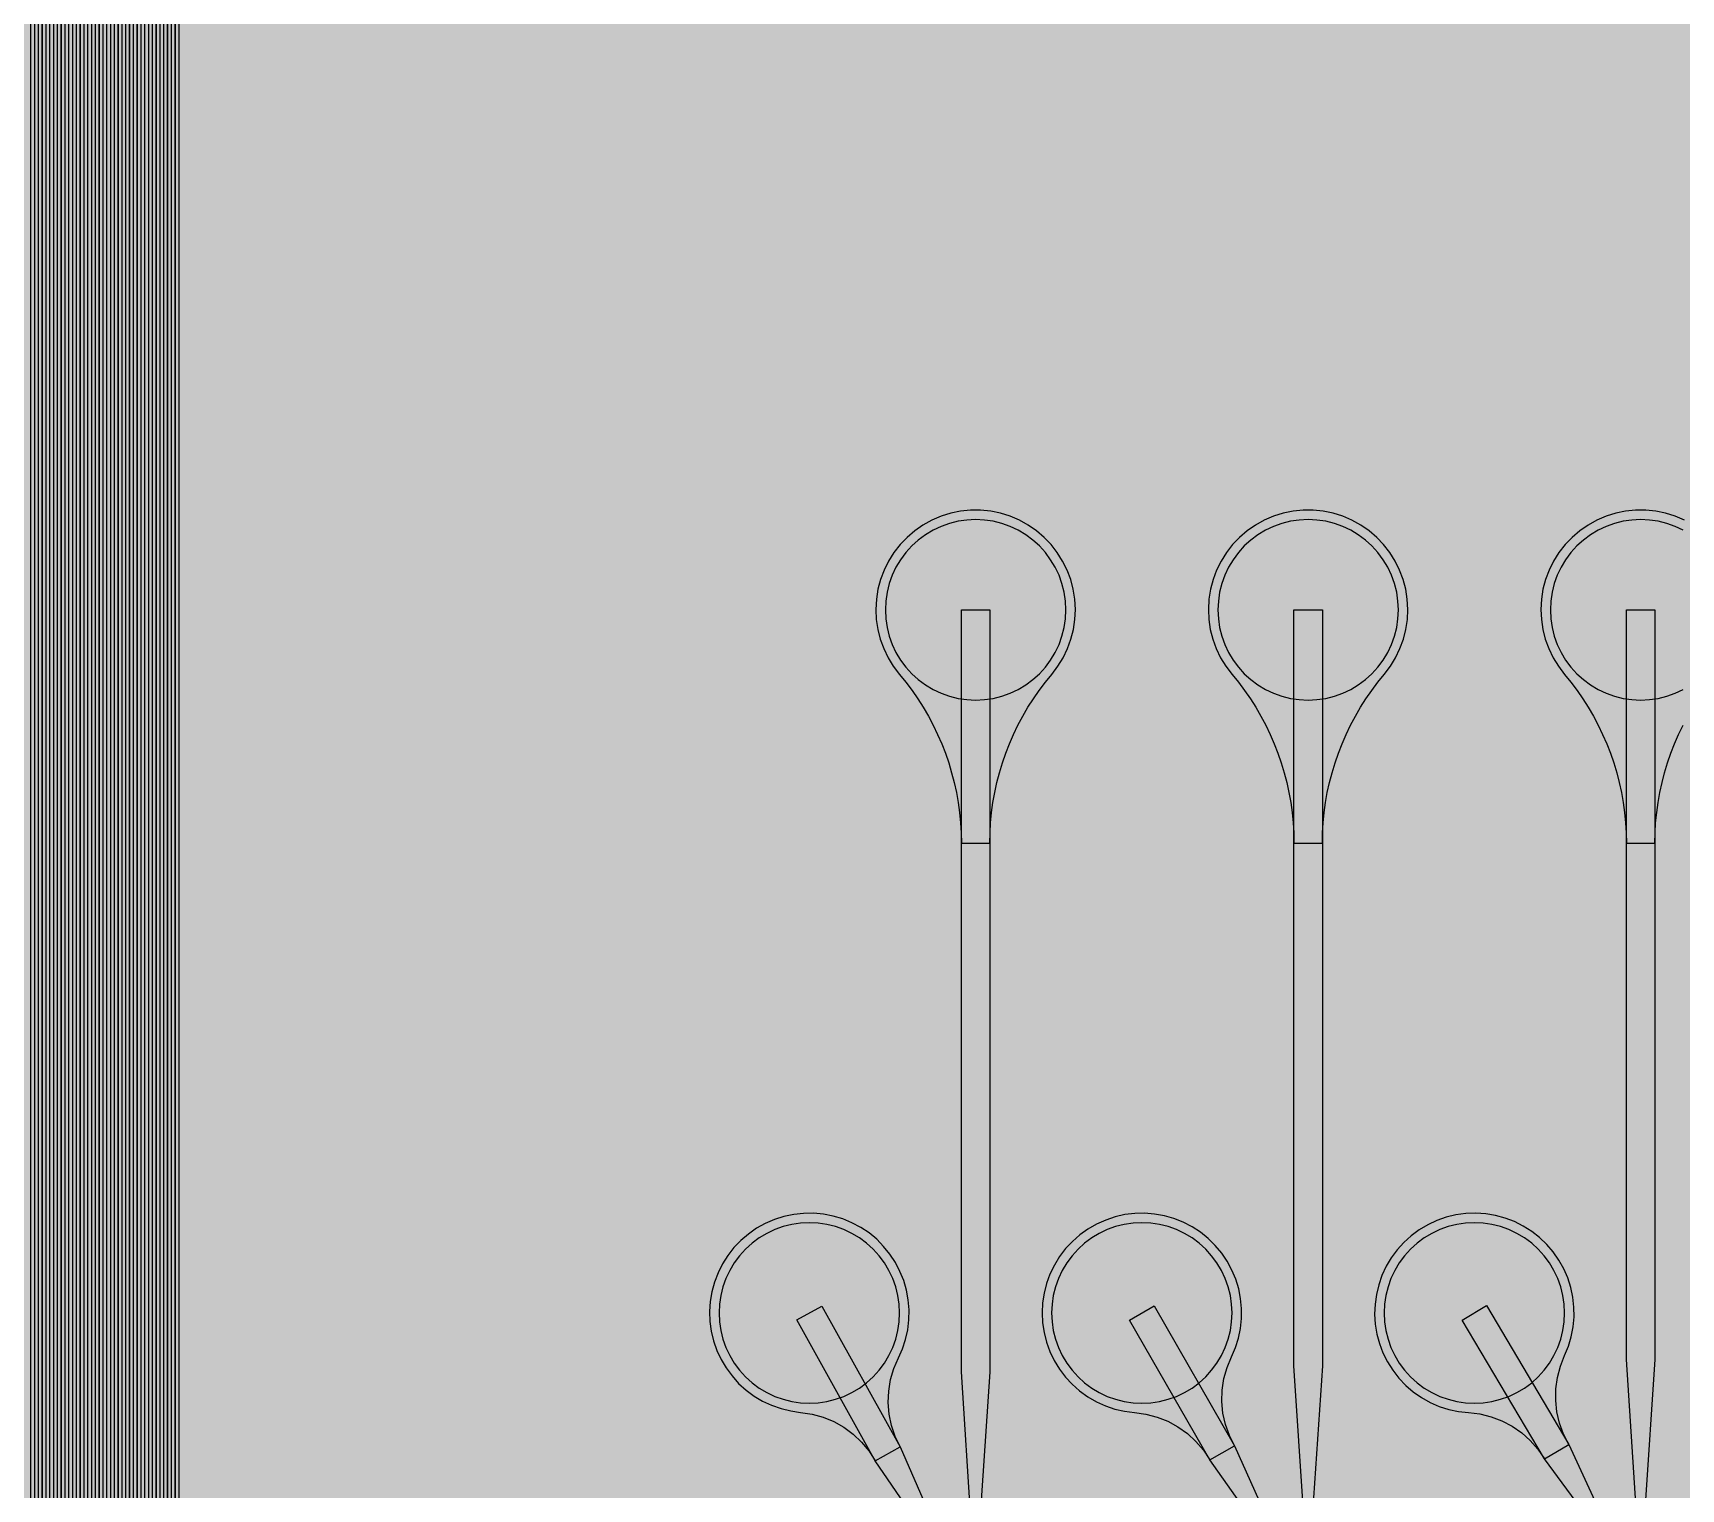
# Model space of a CAD drawing. Header units: metres. Extents: x -7231 to 10969, y -37556 to 1873.
# Drawn here: x 2739 to 4474, y -25856 to -24324 of the extents above; entities that cross this region are included whole.
import ezdxf

# ---------------------------------------------------------------- set-up
doc = ezdxf.new("R2010")
doc.units = ezdxf.units.M
for name, color, linetype in [('Metal1', 4, 'CONTINUOUS'), ('Metal2', 3, 'CONTINUOUS'), ('Polyimide', 7, 'CONTINUOUS'), ('Polyimide_Negative', 5, 'CONTINUOUS')]:
    doc.layers.add(name, color=color, linetype=linetype)

msp = doc.modelspace()

# ---------------------------------------------------------------- hatches: boundary and pattern name
at = {"layer": 'Polyimide'}
msp.add_hatch(color=7, dxfattribs=at).paths.add_polyline_path([(4065.7, -468), (4066.7, -502), (4068.5, -536), (4071.4, -570), (4075.5, -604), (4081, -638), (4088, -672), (4096.5, -706), (4106.6, -740), (4118.3, -774), (4131.6, -808), (4146.5, -842), (4162.9, -876), (4180.7, -910), (4199.8, -944), (4220.2, -978), (4241.7, -1012), (4264.2, -1046), (4287.5, -1080), (4311.5, -1114), (4336, -1148), (4360.9, -1182), (4385.9, -1216), (4410.9, -1250), (4435.7, -1284), (4460.2, -1318), (4484.2, -1352), (4507.5, -1385.9), (4530, -1419.9), (4551.5, -1453.9), (4571.9, -1487.9), (4591.1, -1521.9), (4608.9, -1555.9), (4625.3, -1589.9), (4640.1, -1623.9), (4653.4, -1657.9), (4665.1, -1691.9), (4675.2, -1725.9), (4683.7, -1759.9), (4690.7, -1793.9), (4696.2, -1827.9), (4700.3, -1861.9), (4703.2, -1895.9), (4705.1, -1929.9), (4706.1, -1963.9), (4706.4, -1997.9), (4706.5, -2031.9), (4706.5, -4793), (4710, -4838.4), (4720.2, -4882.7), (4737.1, -4925), (4760.1, -4964.2), (4788.9, -4999.5), (4822.6, -5030), (4860.5, -5055.1), (4901.8, -5074.2), (4901.8, -5074.2), (4970.7, -5105.2), (5034.7, -5145.3), (5092.8, -5193.5), (5143.8, -5249.2), (5186.9, -5311.2), (5221.2, -5378.4), (5246.2, -5449.7), (5261.4, -5523.7), (5266.5, -5599), (5261.4, -5674.3), (5246.2, -5748.3), (5221.2, -5819.6), (5186.9, -5886.8), (5143.8, -5948.8), (5092.8, -6004.5), (5034.7, -6052.7), (4970.7, -6092.8), (4901.8, -6123.8), (4860.5, -6142.9), (4822.6, -6168), (4788.9, -6198.5), (4760.1, -6233.8), (4737.1, -6273), (4720.2, -6315.3), (4710, -6359.6), (4706.5, -6405), (4706.5, -9221.5), (4710, -9266.9), (4720.2, -9311.2), (4737.1, -9353.5), (4760.1, -9392.7), (4788.9, -9428), (4822.6, -9458.5), (4860.5, -9483.6), (4901.8, -9502.7), (4970.7, -9533.7), (5034.7, -9573.8), (5092.8, -9622), (5143.8, -9677.7), (5186.9, -9739.7), (5221.2, -9806.9), (5246.2, -9878.2), (5261.4, -9952.2), (5266.5, -10027.5), (5261.4, -10102.8), (5246.2, -10176.8), (5221.2, -10248.1), (5186.9, -10315.3), (5143.8, -10377.3), (5092.8, -10433), (5034.7, -10481.2), (4970.7, -10521.3), (4901.8, -10552.3), (4860.5, -10571.4), (4822.6, -10596.5), (4788.9, -10627), (4760.1, -10662.3), (4737.1, -10701.5), (4720.2, -10743.8), (4710, -10788.1), (4706.5, -10833.5), (4706.5, -13650), (4710, -13695.4), (4720.2, -13739.7), (4737.1, -13782), (4760.1, -13821.2), (4788.9, -13856.5), (4822.6, -13887), (4860.5, -13912.1), (4901.8, -13931.2), (4970.7, -13962.2), (5034.7, -14002.2), (5092.8, -14050.5), (5143.8, -14106.2), (5186.9, -14168.2), (5221.2, -14235.4), (5246.2, -14306.7), (5261.4, -14380.7), (5266.5, -14456), (5261.4, -14531.3), (5246.2, -14605.3), (5221.2, -14676.5), (5186.9, -14743.8), (5143.8, -14805.8), (5092.8, -14861.5), (5034.7, -14909.7), (4970.7, -14949.8), (4901.8, -14980.8), (4860.5, -14999.9), (4822.6, -15025), (4788.9, -15055.5), (4760.1, -15090.8), (4737.1, -15130), (4720.2, -15172.3), (4710, -15216.6), (4706.5, -15262), (4706.5, -15456), (4720.9, -15750), (4764.1, -16041.3), (4835.7, -16326.8), (4934.9, -16604), (5060.7, -16870.2), (5212.1, -17122.7), (5387.5, -17359.2), (5585.2, -17577.3), (5803.3, -17775), (6039.8, -17950.4), (6292.3, -18101.8), (6558.4, -18227.6), (6835.6, -18326.8), (7121.2, -18398.3), (7412.4, -18441.5), (7706.5, -18456), (9969, -18456), (10047.4, -18459.8), (10125.1, -18471.4), (10201.2, -18490.4), (10275.2, -18516.9), (10346.1, -18550.5), (10413.5, -18590.8), (10476.5, -18637.6), (10534.7, -18690.3), (10587.4, -18748.5), (10634.2, -18811.5), (10674.5, -18878.9), (10708.1, -18949.8), (10734.6, -19023.8), (10753.6, -19099.9), (10765.2, -19177.6), (10769, -19256), (10769, -20895.8), (10730.2, -20951.4), (10694.6, -21009.1), (10662.2, -21068.6), (10633.2, -21129.9), (10607.6, -21192.7), (10585.5, -21256.7), (10566.9, -21322), (10552, -21388.1), (10540.8, -21455), (10533.4, -21522.3), (10529.6, -21590), (10529.6, -21657.8), (10533.4, -21725.5), (10540.8, -21792.9), (10552, -21859.7), (10566.9, -21925.9), (10585.5, -21991.1), (10607.6, -22055.2), (10633.2, -22117.9), (10662.2, -22179.2), (10694.6, -22238.7), (10730.2, -22296.4), (10769, -22352), (10769, -32454.2), (10728.7, -32510.5), (10691.7, -32568.9), (10658, -32629.3), (10627.8, -32691.6), (10601.2, -32755.4), (10578.2, -32820.7), (10558.9, -32887.1), (10543.4, -32954.5), (10531.8, -33022.7), (10524, -33091.4), (10520.1, -33160.5), (10520.1, -33229.7), (10524, -33298.8), (10531.8, -33367.5), (10543.4, -33435.7), (10558.9, -33503.1), (10578.2, -33569.5), (10601.2, -33634.8), (10627.8, -33698.6), (10658, -33760.8), (10691.7, -33821.3), (10728.7, -33879.7), (10769, -33936), (10769, -36556), (10765.2, -36634.4), (10753.6, -36712.1), (10734.6, -36788.2), (10708.1, -36862.1), (10674.5, -36933.1), (10634.2, -37000.5), (10587.4, -37063.5), (10534.7, -37121.7), (10476.5, -37174.4), (10413.5, -37221.2), (10346.1, -37261.5), (10275.2, -37295.1), (10201.2, -37321.6), (10125.1, -37340.6), (10047.4, -37352.1), (9969, -37356), (-6231, -37356), (-6309.4, -37352.1), (-6387.1, -37340.6), (-6463.2, -37321.6), (-6537.2, -37295.1), (-6608.1, -37261.5), (-6675.5, -37221.2), (-6738.5, -37174.4), (-6796.7, -37121.7), (-6849.4, -37063.5), (-6896.2, -37000.5), (-6936.5, -36933.1), (-6970.1, -36862.1), (-6996.6, -36788.2), (-7015.6, -36712.1), (-7027.2, -36634.4), (-7031, -36556), (-7031, -33936), (-6990.7, -33879.8), (-6953.7, -33821.3), (-6920, -33760.9), (-6889.8, -33698.6), (-6863.2, -33634.8), (-6840.2, -33569.5), (-6820.9, -33503.1), (-6805.4, -33435.7), (-6793.7, -33367.5), (-6785.9, -33298.8), (-6782, -33229.7), (-6782, -33160.5), (-6785.9, -33091.4), (-6793.7, -33022.7), (-6805.4, -32954.5), (-6820.9, -32887.1), (-6840.2, -32820.6), (-6863.2, -32755.4), (-6889.8, -32691.5), (-6920, -32629.3), (-6953.7, -32568.9), (-6990.7, -32510.4), (-7031, -32454.2), (-7031, -22364.8), (-6990.7, -22308.6), (-6953.7, -22250.1), (-6920, -22189.7), (-6889.8, -22127.5), (-6863.2, -22063.6), (-6840.2, -21998.4), (-6820.9, -21931.9), (-6805.4, -21864.5), (-6793.7, -21796.3), (-6785.9, -21727.6), (-6782, -21658.5), (-6782, -21589.3), (-6785.9, -21520.3), (-6793.7, -21451.5), (-6805.4, -21383.3), (-6820.9, -21315.9), (-6840.2, -21249.5), (-6863.2, -21184.2), (-6889.8, -21120.4), (-6920, -21058.1), (-6953.7, -20997.7), (-6990.7, -20939.3), (-7031, -20883), (-7031, -19256), (-7027.2, -19177.6), (-7015.6, -19099.9), (-6996.6, -19023.8), (-6970.1, -18949.8), (-6936.5, -18878.9), (-6896.2, -18811.5), (-6849.4, -18748.5), (-6796.7, -18690.3), (-6738.5, -18637.6), (-6675.5, -18590.8), (-6608.1, -18550.5), (-6537.2, -18516.9), (-6463.2, -18490.4), (-6387.1, -18471.4), (-6309.4, -18459.8), (-6231, -18456), (-3968.5, -18456), (-3674.4, -18441.5), (-3383.2, -18398.3), (-3097.6, -18326.8), (-2820.4, -18227.6), (-2554.3, -18101.8), (-2301.8, -17950.4), (-2065.3, -17775), (-1847.2, -17577.3), (-1649.5, -17359.2), (-1474.1, -17122.7), (-1322.7, -16870.2), (-1196.9, -16604), (-1097.7, -16326.8), (-1026.1, -16041.3), (-982.9, -15750), (-968.5, -15456), (-968.5, -15262), (-972, -15216.6), (-982.2, -15172.3), (-999.1, -15130), (-1022.1, -15090.8), (-1050.9, -15055.5), (-1084.6, -15025), (-1122.5, -14999.9), (-1163.8, -14980.8), (-1232.7, -14949.8), (-1296.7, -14909.7), (-1354.8, -14861.5), (-1405.8, -14805.8), (-1448.9, -14743.8), (-1483.2, -14676.5), (-1508.2, -14605.3), (-1523.4, -14531.3), (-1528.5, -14456), (-1523.4, -14380.7), (-1508.2, -14306.7), (-1483.2, -14235.4), (-1448.9, -14168.2), (-1405.8, -14106.2), (-1354.8, -14050.5), (-1296.7, -14002.2), (-1232.7, -13962.2), (-1163.8, -13931.2), (-1122.5, -13912.1), (-1084.6, -13887), (-1050.9, -13856.5), (-1022.1, -13821.2), (-999.1, -13782), (-982.2, -13739.7), (-972, -13695.4), (-968.5, -13650), (-968.5, -12309.6), (-972, -12264.3), (-982.2, -12219.9), (-999.1, -12177.7), (-1022.1, -12138.5), (-1050.9, -12103.2), (-1084.6, -12072.6), (-1122.5, -12047.5), (-1163.8, -12028.5), (-1232.7, -11997.4), (-1296.7, -11957.4), (-1354.8, -11909.1), (-1405.8, -11853.5), (-1448.9, -11791.5), (-1483.2, -11724.2), (-1508.2, -11653), (-1523.4, -11579), (-1528.5, -11503.7), (-1523.4, -11428.3), (-1508.2, -11354.4), (-1483.2, -11283.1), (-1448.9, -11215.9), (-1405.8, -11153.8), (-1354.8, -11098.2), (-1296.7, -11049.9), (-1232.7, -11009.9), (-1163.8, -10978.8), (-1122.5, -10959.8), (-1084.6, -10934.7), (-1050.9, -10904.1), (-1022.1, -10868.9), (-999.1, -10829.6), (-982.2, -10787.4), (-972, -10743), (-968.5, -10697.7), (-968.5, -9357.3), (-972, -9311.9), (-982.2, -9267.6), (-999.1, -9225.4), (-1022.1, -9186.1), (-1050.9, -9150.8), (-1084.6, -9120.3), (-1122.5, -9095.2), (-1163.8, -9076.2), (-1163.8, -9076.2), (-1232.7, -9045.1), (-1296.7, -9005.1), (-1354.8, -8956.8), (-1405.8, -8901.1), (-1448.9, -8839.1), (-1483.2, -8771.9), (-1508.2, -8700.6), (-1523.4, -8626.7), (-1528.5, -8551.3), (-1523.4, -8476), (-1508.2, -8402), (-1483.2, -8330.8), (-1448.9, -8263.5), (-1405.8, -8201.5), (-1354.8, -8145.9), (-1296.7, -8097.6), (-1232.7, -8057.6), (-1163.8, -8026.5), (-1163.8, -8026.5), (-1122.5, -8007.4), (-1084.6, -7982.4), (-1050.9, -7951.8), (-1022.1, -7916.5), (-999.1, -7877.3), (-982.2, -7835), (-972, -7790.7), (-968.5, -7745.4), (-968.5, -6405), (-972, -6359.6), (-982.2, -6315.3), (-999.1, -6273), (-1022.1, -6233.8), (-1050.9, -6198.5), (-1084.6, -6168), (-1122.5, -6142.9), (-1163.8, -6123.8), (-1163.8, -6123.8), (-1232.7, -6092.8), (-1296.7, -6052.7), (-1354.8, -6004.5), (-1405.8, -5948.8), (-1448.9, -5886.8), (-1483.2, -5819.6), (-1508.2, -5748.3), (-1523.4, -5674.3), (-1528.5, -5599), (-1523.4, -5523.7), (-1508.2, -5449.7), (-1483.2, -5378.4), (-1448.9, -5311.2), (-1405.8, -5249.2), (-1354.8, -5193.5), (-1296.7, -5145.3), (-1232.7, -5105.2), (-1163.8, -5074.2), (-1163.8, -5074.2), (-1122.5, -5055.1), (-1084.6, -5030), (-1050.9, -4999.5), (-1022.1, -4964.2), (-999.1, -4925), (-982.2, -4882.7), (-972, -4838.4), (-968.5, -4793), (-968.5, -2031.9), (-968.4, -1997.9), (-968.1, -1963.9), (-967.1, -1929.9), (-965.2, -1895.9), (-962.2, -1861.9), (-958, -1827.9), (-952.4, -1793.9), (-945.3, -1759.9), (-936.6, -1725.9), (-926.4, -1691.9), (-914.4, -1657.9), (-900.9, -1623.9), (-885.7, -1589.9), (-869.1, -1555.9), (-850.9, -1521.9), (-831.4, -1487.9), (-810.6, -1453.9), (-788.7, -1419.9), (-765.8, -1385.9), (-742.1, -1352), (-717.6, -1318), (-692.7, -1284), (-667.4, -1250), (-641.9, -1216), (-616.4, -1182), (-591.1, -1148), (-566.1, -1114), (-541.7, -1080), (-517.9, -1046), (-495, -1012), (-473.1, -978), (-452.4, -944), (-432.8, -910), (-414.7, -876), (-398, -842), (-382.9, -808), (-369.3, -774), (-357.4, -740), (-347.1, -706), (-338.4, -672), (-331.3, -638), (-325.7, -604), (-321.5, -570), (-318.6, -536), (-316.7, -502), (-315.7, -468), (-315.3, -434), (-315.2, -400), (-315.2, 401), (-315.2, 451), (-315.2, 1644), (-270.2, 1644), (-270, 1637.1), (-269.4, 1630.3), (-268.2, 1623.5), (-266.7, 1616.8), (-264.7, 1610.2), (-262.3, 1603.8), (-259.4, 1597.6), (-256.2, 1591.5), (-252.6, 1585.7), (-248.6, 1580.1), (-244.2, 1574.8), (-239.5, 1569.8), (-234.5, 1565.1), (-229.2, 1560.7), (-223.6, 1556.7), (-217.8, 1553.1), (-211.7, 1549.8), (-205.4, 1547), (-199, 1544.6), (-192.4, 1542.6), (-185.7, 1541), (-179, 1539.9), (-172.1, 1539.2), (-165.2, 1539), (-158.4, 1539.2), (-151.5, 1539.9), (-144.8, 1541), (-138.1, 1542.6), (-131.5, 1544.6), (-125.1, 1547), (-118.8, 1549.8), (-112.8, 1553.1), (-106.9, 1556.7), (-101.3, 1560.7), (-96, 1565.1), (-91, 1569.8), (-86.3, 1574.8), (-81.9, 1580.1), (-77.9, 1585.7), (-74.3, 1591.5), (-71.1, 1597.6), (-68.2, 1603.8), (-65.8, 1610.2), (-63.8, 1616.8), (-62.3, 1623.5), (-61.1, 1630.3), (-60.5, 1637.1), (-60.2, 1644), (1853, 1644), (1853, 1573), (3815.2, 1573), (3815.5, 1579.5), (3816.1, 1586.1), (3817.2, 1592.5), (3818.7, 1598.9), (3820.6, 1605.1), (3822.9, 1611.3), (3825.6, 1617.2), (3828.6, 1623), (3832.1, 1628.6), (3835.9, 1633.9), (3840.1, 1638.9), (3844.5, 1643.7), (3849.3, 1648.2), (3854.4, 1652.3), (3859.7, 1656.1), (3865.2, 1659.6), (3871, 1662.7), (3877, 1665.4), (3883.1, 1667.7), (3889.4, 1669.6), (3895.7, 1671.1), (3902.2, 1672.1), (3908.7, 1672.8), (3915.2, 1673), (3921.8, 1672.8), (3928.3, 1672.1), (3934.8, 1671.1), (3941.1, 1669.6), (3947.4, 1667.7), (3953.5, 1665.4), (3959.5, 1662.7), (3965.2, 1659.6), (3970.8, 1656.1), (3976.1, 1652.3), (3981.2, 1648.2), (3986, 1643.7), (3990.4, 1638.9), (3994.6, 1633.9), (3998.4, 1628.6), (4001.9, 1623), (4004.9, 1617.2), (4007.6, 1611.3), (4009.9, 1605.1), (4011.8, 1598.9), (4013.3, 1592.5), (4014.4, 1586.1), (4015, 1579.5), (4015.2, 1573), (4065.2, 1573), (4065.2, 451), (4065.2, 401), (4065.2, -400), (4065.3, -434), (4065.7, -468)])

# ---------------------------------------------------------------- linework, layer by layer
at = {"layer": 'Metal1'}
for points in [[(2744.8, -19211.9), (2744.8, -27098.3), (2773.7, -27127.2), (9346.8, -27127.2), (9375.8, -27098.3), (9375.8, -25935.7), (9346.8, -25906.7), (4460.8, -25906.7), (4426.9, -25876.9), (4416.5, -25720.1), (4416.5, -24931), (4446.5, -24931), (4446.5, -25720.1), (4436.1, -25873.1), (4462.2, -25903.2), (9348.2, -25903.2), (9379.3, -25934.3), (9379.3, -27099.7), (9348.2, -27130.7), (2772.3, -27130.7), (2741.2, -27099.7), (2741.2, -19211.9)], [(2752.8, -19211.9), (2752.8, -27090.3), (2781.7, -27119.2), (9338.8, -27119.2), (9367.8, -27090.3), (9367.8, -25943.7), (9338.8, -25914.7), (4110.8, -25914.7), (4076.9, -25884.9), (4066.5, -25726.5), (4066.5, -24931), (4096.5, -24931), (4096.5, -25726.5), (4086.1, -25881.1), (4112.2, -25911.2), (9340.2, -25911.2), (9371.2, -25942.3), (9371.2, -27091.7), (9340.2, -27122.8), (2780.3, -27122.8), (2749.2, -27091.7), (2749.2, -19211.9)], [(2760.8, -19211.9), (2760.8, -27082.3), (2789.7, -27111.2), (9330.8, -27111.2), (9359.8, -27082.3), (9359.8, -25951.7), (9330.8, -25922.8), (3760.8, -25922.8), (3726.9, -25892.9), (3716.5, -25732.9), (3716.5, -24931), (3746.5, -24931), (3746.5, -25732.9), (3736.1, -25889.1), (3762.2, -25919.2), (9332.2, -25919.2), (9363.3, -25950.3), (9363.3, -27083.7), (9332.2, -27114.7), (2788.3, -27114.7), (2757.2, -27083.7), (2757.2, -19211.9)], [(2768.8, -19211.9), (2768.8, -27074.3), (2797.7, -27103.2), (8950.8, -27103.2), (8977.1, -27073.2), (8966.5, -26902.1), (8966.5, -26041), (8996.5, -26041), (8996.5, -26902.1), (8985.9, -27076.8), (8952.2, -27106.7), (2796.3, -27106.7), (2765.2, -27075.7), (2765.2, -19211.9)], [(2776.8, -19211.9), (2776.8, -27066.3), (2805.7, -27095.2), (8600.8, -27095.2), (8627.1, -27065.2), (8616.5, -26895.7), (8616.5, -26041), (8646.5, -26041), (8646.5, -26895.7), (8635.9, -27068.8), (8602.2, -27098.7), (2804.3, -27098.7), (2773.2, -27067.7), (2773.2, -19211.9)], [(2784.8, -19211.9), (2784.8, -27058.3), (2813.7, -27087.2), (8250.8, -27087.2), (8277.1, -27057.2), (8266.5, -26889.3), (8266.5, -26041), (8296.5, -26041), (8296.5, -26889.3), (8285.9, -27060.8), (8252.2, -27090.8), (2812.3, -27090.8), (2781.2, -27059.7), (2781.2, -19211.9)], [(2792.8, -19211.9), (2792.8, -27050.3), (2821.7, -27079.2), (7900.8, -27079.2), (7927.1, -27049.2), (7916.5, -26882.9), (7916.5, -26041), (7946.5, -26041), (7946.5, -26882.9), (7935.9, -27052.8), (7902.2, -27082.8), (2820.3, -27082.8), (2789.2, -27051.7), (2789.2, -19211.9)], [(2800.8, -19211.9), (2800.8, -27042.3), (2829.7, -27071.2), (7550.8, -27071.2), (7577.1, -27041.2), (7566.5, -26876.5), (7566.5, -26041), (7596.5, -26041), (7596.5, -26876.5), (7585.9, -27044.8), (7552.2, -27074.7), (2828.3, -27074.7), (2797.2, -27043.7), (2797.2, -19211.9)], [(2808.8, -19211.9), (2808.8, -27034.3), (2837.7, -27063.2), (7200.8, -27063.2), (7227, -27033.2), (7216.5, -26870.1), (7216.5, -26041), (7246.5, -26041), (7246.5, -26870.1), (7236, -27036.8), (7202.2, -27066.7), (2836.3, -27066.7), (2805.2, -27035.7), (2805.2, -19211.9)], [(2816.8, -19211.9), (2816.8, -27026.3), (2845.7, -27055.2), (6850.8, -27055.2), (6877, -27025.1), (6866.5, -26863.7), (6866.5, -26041), (6896.5, -26041), (6896.5, -26863.7), (6886, -27028.9), (6852.2, -27058.8), (2844.3, -27058.8), (2813.2, -27027.7), (2813.2, -19211.9)], [(2824.8, -19211.9), (2824.8, -27018.3), (2853.7, -27047.2), (6500.8, -27047.2), (6527, -27017.1), (6516.5, -26857.3), (6516.5, -26041), (6546.5, -26041), (6546.5, -26857.3), (6536, -27020.9), (6502.2, -27050.8), (2852.3, -27050.8), (2821.2, -27019.7), (2821.2, -19211.9)], [(2832.7, -19211.9), (2832.7, -27010.3), (2861.7, -27039.2), (6150.8, -27039.2), (6177, -27009.1), (6166.5, -26850.9), (6166.5, -26041), (6196.5, -26041), (6196.5, -26850.9), (6186, -27012.9), (6152.2, -27042.7), (2860.3, -27042.7), (2829.2, -27011.7), (2829.2, -19211.9)], [(2840.7, -19211.9), (2840.7, -27002.3), (2869.7, -27031.2), (5800.8, -27031.2), (5827, -27001.1), (5816.5, -26844.5), (5816.5, -26041), (5846.5, -26041), (5846.5, -26844.5), (5836, -27004.9), (5802.2, -27034.7), (2868.3, -27034.7), (2837.2, -27003.7), (2837.2, -19211.9)], [(2848.7, -19211.9), (2848.7, -26994.3), (2877.7, -27023.2), (5450.8, -27023.2), (5476.9, -26993.1), (5466.5, -26838.1), (5466.5, -26041), (5496.5, -26041), (5496.5, -26838.1), (5486.1, -26996.9), (5452.2, -27026.8), (2876.3, -27026.8), (2845.2, -26995.7), (2845.2, -19211.9)], [(2856.7, -19211.9), (2856.7, -26986.3), (2885.7, -27015.2), (5100.8, -27015.2), (5126.9, -26985.1), (5116.5, -26831.7), (5116.5, -26041), (5146.5, -26041), (5146.5, -26831.7), (5136.1, -26988.9), (5102.2, -27018.8), (2884.3, -27018.8), (2853.2, -26987.7), (2853.2, -19211.9)], [(2864.7, -19211.9), (2864.7, -26978.3), (2893.7, -27007.2), (4750.8, -27007.2), (4776.9, -26977.1), (4766.5, -26825.3), (4766.5, -26041), (4796.5, -26041), (4796.5, -26825.3), (4786.1, -26980.9), (4752.2, -27010.7), (2892.3, -27010.7), (2861.2, -26979.7), (2861.2, -19211.9)], [(2872.7, -19211.9), (2872.7, -26970.3), (2901.7, -26999.2), (4400.8, -26999.2), (4426.9, -26969.1), (4416.5, -26818.9), (4416.5, -26041), (4446.5, -26041), (4446.5, -26818.9), (4436.1, -26972.9), (4402.2, -27002.7), (2900.3, -27002.7), (2869.2, -26971.7), (2869.2, -19211.9)], [(2880.7, -19211.9), (2880.7, -26962.3), (2909.7, -26991.2), (4050.8, -26991.2), (4076.8, -26961.1), (4066.5, -26812.5), (4066.5, -26041), (4096.5, -26041), (4096.5, -26812.5), (4086.2, -26964.9), (4052.2, -26994.8), (2908.3, -26994.8), (2877.2, -26963.7), (2877.2, -19211.9)], [(2888.7, -19211.9), (2888.7, -26954.3), (2917.7, -26983.2), (3700.8, -26983.2), (3726.8, -26953.1), (3716.5, -26806.1), (3716.5, -26041), (3746.5, -26041), (3746.5, -26806.1), (3736.2, -26956.9), (3702.2, -26986.8), (2916.3, -26986.8), (2885.2, -26955.7), (2885.2, -19211.9)], [(4477.6, -24836.7), (4467.9, -24832.5), (4457.7, -24829.3), (4447.4, -24827.2), (4436.8, -24826.1), (4426.2, -24826.1), (4415.6, -24827.2), (4405.3, -24829.3), (4395.1, -24832.5), (4385.4, -24836.7), (4376.1, -24841.8), (4367.4, -24847.8), (4359.3, -24854.7), (4352, -24862.4), (4345.5, -24870.8), (4339.9, -24879.8), (4335.2, -24889.3), (4331.4, -24899.2), (4328.7, -24909.4), (4327.1, -24919.9), (4326.5, -24930.5), (4327, -24941.1), (4328.5, -24951.6), (4331.1, -24961.9), (4334.8, -24971.8), (4339.4, -24981.4), (4344.9, -24990.4), (4351.4, -24998.9), (4358.1, -25007.2), (4364.6, -25015.8), (4370.7, -25024.6), (4376.4, -25033.6), (4381.8, -25042.9), (4386.9, -25052.4), (4391.5, -25062.1), (4395.8, -25071.9), (4399.7, -25081.9), (4403.2, -25092.1), (4406.3, -25102.4), (4409, -25112.7), (4411.3, -25123.2), (4413.2, -25133.8), (4414.6, -25144.4), (4415.7, -25155.1), (4416.3, -25165.8), (4416.5, -25176.6), (4446.5, -25176.6), (4446.5, -25176.6), (4446.7, -25165.8), (4447.3, -25155.1), (4448.4, -25144.4), (4449.8, -25133.8), (4451.7, -25123.2), (4454, -25112.7), (4456.7, -25102.4), (4459.8, -25092.1), (4463.3, -25081.9), (4467.2, -25071.9), (4471.5, -25062.1), (4476.1, -25052.4)]]:
    msp.add_lwpolyline(points, dxfattribs=at)
for points in [[(3746.5, -25176.6), (3746.7, -25165.8), (3747.3, -25155.1), (3748.4, -25144.4), (3749.8, -25133.8), (3751.7, -25123.2), (3754, -25112.7), (3756.7, -25102.4), (3759.8, -25092.1), (3763.3, -25081.9), (3767.2, -25071.9), (3771.5, -25062.1), (3776.1, -25052.4), (3781.2, -25042.9), (3786.6, -25033.6), (3792.3, -25024.6), (3798.4, -25015.8), (3804.9, -25007.2), (3811.6, -24998.9), (3818.1, -24990.4), (3823.6, -24981.4), (3828.2, -24971.8), (3831.9, -24961.9), (3834.5, -24951.6), (3836, -24941.1), (3836.5, -24930.5), (3835.9, -24919.9), (3834.3, -24909.4), (3831.6, -24899.2), (3827.8, -24889.3), (3823.1, -24879.8), (3817.5, -24870.8), (3811, -24862.4), (3803.7, -24854.7), (3795.6, -24847.8), (3786.9, -24841.8), (3777.6, -24836.7), (3767.9, -24832.5), (3757.7, -24829.3), (3747.4, -24827.2), (3736.8, -24826.1), (3726.2, -24826.1), (3715.6, -24827.2), (3705.3, -24829.3), (3695.1, -24832.5), (3685.4, -24836.7), (3676.1, -24841.8), (3667.4, -24847.8), (3659.3, -24854.7), (3652, -24862.4), (3645.5, -24870.8), (3639.9, -24879.8), (3635.2, -24889.3), (3631.4, -24899.2), (3628.7, -24909.4), (3627.1, -24919.9), (3626.5, -24930.5), (3627, -24941.1), (3628.5, -24951.6), (3631.1, -24961.9), (3634.8, -24971.8), (3639.4, -24981.4), (3644.9, -24990.4), (3651.4, -24998.9), (3658.1, -25007.2), (3664.6, -25015.8), (3670.7, -25024.6), (3676.4, -25033.6), (3681.8, -25042.9), (3686.9, -25052.4), (3691.5, -25062.1), (3695.8, -25071.9), (3699.7, -25081.9), (3703.2, -25092.1), (3706.3, -25102.4), (3709, -25112.7), (3711.3, -25123.2), (3713.2, -25133.8), (3714.6, -25144.4), (3715.7, -25155.1), (3716.3, -25165.8), (3716.5, -25176.6), (3746.5, -25176.6)], [(4096.5, -25176.6), (4096.7, -25165.8), (4097.3, -25155.1), (4098.4, -25144.4), (4099.8, -25133.8), (4101.7, -25123.2), (4104, -25112.7), (4106.7, -25102.4), (4109.8, -25092.1), (4113.3, -25081.9), (4117.2, -25071.9), (4121.5, -25062.1), (4126.1, -25052.4), (4131.2, -25042.9), (4136.6, -25033.6), (4142.3, -25024.6), (4148.4, -25015.8), (4154.9, -25007.2), (4161.6, -24998.9), (4168.1, -24990.4), (4173.6, -24981.4), (4178.2, -24971.8), (4181.9, -24961.9), (4184.5, -24951.6), (4186, -24941.1), (4186.5, -24930.5), (4185.9, -24919.9), (4184.3, -24909.4), (4181.6, -24899.2), (4177.8, -24889.3), (4173.1, -24879.8), (4167.5, -24870.8), (4161, -24862.4), (4153.7, -24854.7), (4145.6, -24847.8), (4136.9, -24841.8), (4127.6, -24836.7), (4117.9, -24832.5), (4107.7, -24829.3), (4097.4, -24827.2), (4086.8, -24826.1), (4076.2, -24826.1), (4065.6, -24827.2), (4055.3, -24829.3), (4045.1, -24832.5), (4035.4, -24836.7), (4026.1, -24841.8), (4017.4, -24847.8), (4009.3, -24854.7), (4002, -24862.4), (3995.5, -24870.8), (3989.9, -24879.8), (3985.2, -24889.3), (3981.4, -24899.2), (3978.7, -24909.4), (3977.1, -24919.9), (3976.5, -24930.5), (3977, -24941.1), (3978.5, -24951.6), (3981.1, -24961.9), (3984.8, -24971.8), (3989.4, -24981.4), (3994.9, -24990.4), (4001.4, -24998.9), (4008.1, -25007.2), (4014.6, -25015.8), (4020.7, -25024.6), (4026.4, -25033.6), (4031.8, -25042.9), (4036.9, -25052.4), (4041.5, -25062.1), (4045.8, -25071.9), (4049.7, -25081.9), (4053.2, -25092.1), (4056.3, -25102.4), (4059, -25112.7), (4061.3, -25123.2), (4063.2, -25133.8), (4064.6, -25144.4), (4065.7, -25155.1), (4066.3, -25165.8), (4066.5, -25176.6), (4096.5, -25176.6)]]:
    msp.add_lwpolyline(points, close=True, dxfattribs=at)
at = {"layer": 'Metal2'}
for points in [[(2740.8, -19211.9), (2740.8, -27102.3), (2769.7, -27131.2), (9350.8, -27131.2), (9379.8, -27102.3), (9379.8, -25931.7), (9350.8, -25902.8), (4777.3, -25902.8), (4726.7, -25881), (4682.5, -25823.5), (4593.7, -25678.8), (4619.3, -25663.2), (4708.1, -25807.8), (4737.3, -25869.9), (4778.2, -25899.2), (9352.2, -25899.2), (9383.2, -25930.3), (9383.2, -27103.7), (9352.2, -27134.7), (2768.3, -27134.7), (2737.2, -27103.7), (2737.2, -19211.9)], [(2748.8, -19211.9), (2748.8, -27094.3), (2777.7, -27123.2), (9342.8, -27123.2), (9371.8, -27094.3), (9371.8, -25939.7), (9342.8, -25910.8), (4427.2, -25910.8), (4377.3, -25888.4), (4330.2, -25824.6), (4243.6, -25678.7), (4269.4, -25663.3), (4356, -25809.3), (4387.6, -25878), (4428.2, -25907.2), (9344.2, -25907.2), (9375.2, -25938.3), (9375.2, -27095.7), (9344.2, -27126.7), (2776.3, -27126.7), (2745.2, -27095.7), (2745.2, -19211.9)], [(2756.8, -19211.9), (2756.8, -27086.3), (2785.7, -27115.2), (9334.8, -27115.2), (9363.8, -27086.3), (9363.8, -25947.7), (9334.8, -25918.7), (4077.2, -25918.7), (4027.8, -25896), (3978, -25825.6), (3893.5, -25678.5), (3919.5, -25663.5), (4004, -25810.7), (4037.8, -25886), (4078.2, -25915.2), (9336.2, -25915.2), (9367.2, -25946.3), (9367.2, -27087.7), (9336.2, -27118.7), (2784.3, -27118.7), (2753.2, -27087.7), (2753.2, -19211.9)], [(2764.8, -19211.9), (2764.8, -27078.3), (2793.7, -27107.2), (9326.8, -27107.2), (9355.8, -27078.3), (9355.8, -25955.7), (9326.8, -25926.7), (3727.2, -25926.7), (3678.3, -25903.5), (3625.9, -25826.6), (3543.4, -25678.3), (3569.6, -25663.7), (3652.1, -25812), (3688, -25894), (3728.2, -25923.2), (9328.2, -25923.2), (9359.2, -25954.3), (9359.2, -27079.7), (9328.2, -27110.8), (2792.3, -27110.8), (2761.2, -27079.7), (2761.2, -19211.9)], [(2772.8, -19211.9), (2772.8, -27070.3), (2801.7, -27099.2), (8916.8, -27099.2), (8930.8, -27073.2), (8863.9, -26948.3), (8792.8, -26787.1), (8820.2, -26774.9), (8891.4, -26936.2), (8940.4, -27073.9), (8918.7, -27102.8), (2800.3, -27102.8), (2769.2, -27071.7), (2769.2, -19211.9)], [(2780.8, -19211.9), (2780.8, -27062.3), (2809.7, -27091.2), (8566.8, -27091.2), (8580.5, -27065.3), (8514, -26944.3), (8442.8, -26787.2), (8470.2, -26774.8), (8541.3, -26932), (8590.2, -27066), (8568.7, -27094.7), (2808.3, -27094.7), (2777.2, -27063.7), (2777.2, -19211.9)], [(2788.8, -19211.9), (2788.8, -27054.3), (2817.7, -27083.2), (8216.8, -27083.2), (8230.2, -27057.5), (8164.4, -26941.2), (8092.9, -26787.3), (8120.1, -26774.7), (8191.6, -26928.6), (8240, -27058.1), (8218.7, -27086.7), (2816.3, -27086.7), (2785.2, -27055.7), (2785.2, -19211.9)], [(2796.8, -19211.9), (2796.8, -27046.3), (2825.7, -27075.2), (7866.7, -27075.2), (7879.8, -27049.6), (7816, -26940.6), (7743, -26787.5), (7770, -26774.5), (7843.1, -26927.7), (7889.8, -27050.2), (7868.7, -27078.8), (2824.3, -27078.8), (2793.2, -27047.7), (2793.2, -19211.9)], [(2804.8, -19211.9), (2804.8, -27038.3), (2833.7, -27067.2), (7516.7, -27067.2), (7529.4, -27041.8), (7467.7, -26940), (7393, -26787.6), (7420, -26774.4), (7494.7, -26926.8), (7539.6, -27042.3), (7518.7, -27070.8), (2832.3, -27070.8), (2801.2, -27039.7), (2801.2, -19211.9)], [(2812.8, -19211.9), (2812.8, -27030.3), (2841.7, -27059.2), (7166.7, -27059.2), (7178.9, -27034), (7119.5, -26939.3), (7043.1, -26787.8), (7069.9, -26774.2), (7146.3, -26925.8), (7189.5, -27034.4), (7168.7, -27062.7), (2840.3, -27062.7), (2809.2, -27031.7), (2809.2, -19211.9)], [(2820.8, -19211.9), (2820.8, -27022.3), (2849.7, -27051.2), (6816.7, -27051.2), (6828.5, -27026.2), (6771.4, -26938.5), (6693.2, -26787.9), (6719.8, -26774.1), (6798, -26924.7), (6839.3, -27026.6), (6818.7, -27054.7), (2848.3, -27054.7), (2817.2, -27023.7), (2817.2, -19211.9)], [(2828.8, -19211.9), (2828.8, -27014.3), (2857.7, -27043.2), (6466.7, -27043.2), (6478, -27018.4), (6423.3, -26937.7), (6343.3, -26788.1), (6369.7, -26773.9), (6449.8, -26923.6), (6489.2, -27018.7), (6468.7, -27046.7), (2856.3, -27046.7), (2825.2, -27015.7), (2825.2, -19211.9)], [(2836.8, -19211.9), (2836.8, -27006.3), (2865.7, -27035.2), (6116.7, -27035.2), (6127.4, -27010.6), (6075.3, -26936.8), (5993.4, -26788.2), (6019.6, -26773.8), (6101.6, -26922.4), (6139, -27010.8), (6118.7, -27038.8), (2864.3, -27038.8), (2833.2, -27007.7), (2833.2, -19211.9)], [(2844.8, -19211.9), (2844.8, -26998.3), (2873.7, -27027.2), (5766.7, -27027.2), (5776.9, -27002.9), (5727.4, -26935.9), (5643.5, -26788.4), (5669.5, -26773.6), (5753.5, -26921.1), (5788.9, -27003), (5768.7, -27030.7), (2872.3, -27030.7), (2841.2, -26999.7), (2841.2, -19211.9)], [(2852.8, -19211.9), (2852.8, -26990.3), (2881.7, -27019.2), (5416.7, -27019.2), (5426.3, -26995.2), (5379.6, -26934.9), (5293.6, -26788.6), (5319.4, -26773.4), (5405.5, -26919.7), (5438.7, -26995.1), (5418.7, -27022.7), (2880.3, -27022.7), (2849.2, -26991.7), (2849.2, -19211.9)], [(2860.8, -19211.9), (2860.8, -26982.3), (2889.7, -27011.2), (5066.7, -27011.2), (5075.6, -26987.5), (5031.9, -26933.8), (4943.7, -26788.8), (4969.3, -26773.2), (5057.5, -26918.2), (5088.6, -26987.3), (5068.7, -27014.7), (2888.3, -27014.7), (2857.2, -26983.7), (2857.2, -19211.9)], [(2868.8, -19211.9), (2868.8, -26974.3), (2897.7, -27003.2), (4716.7, -27003.2), (4724.9, -26979.8), (4684.3, -26932.6), (4593.8, -26789), (4619.2, -26773), (4709.7, -26916.6), (4738.5, -26979.4), (4718.7, -27006.8), (2896.3, -27006.8), (2865.2, -26975.7), (2865.2, -19211.9)], [(2876.8, -19211.9), (2876.8, -26966.3), (2905.7, -26995.2), (4366.7, -26995.2), (4374.2, -26972.2), (4336.8, -26931.3), (4243.9, -26789.2), (4269.1, -26772.8), (4361.9, -26914.8), (4388.4, -26971.6), (4368.8, -26998.7), (2904.3, -26998.7), (2873.2, -26967.7), (2873.2, -19211.9)], [(2884.8, -19211.9), (2884.8, -26958.3), (2913.7, -26987.2), (4016.7, -26987.2), (4023.4, -26964.6), (3989.4, -26929.8), (3894.1, -26789.4), (3918.9, -26772.6), (4014.2, -26913), (4038.3, -26963.8), (4018.8, -26990.7), (2912.3, -26990.7), (2881.2, -26959.7), (2881.2, -19211.9)], [(2892.8, -19211.9), (2892.8, -26950.3), (2921.7, -26979.2), (3666.6, -26979.2), (3672.5, -26957), (3642.1, -26928.3), (3544.2, -26789.7), (3568.8, -26772.3), (3666.6, -26911), (3688.3, -26956), (3668.8, -26982.7), (2920.3, -26982.7), (2889.2, -26951.7), (2889.2, -19211.9)]]:
    msp.add_lwpolyline(points, dxfattribs=at)
for points in [[(3652.1, -25812), (3646.8, -25801), (3642.9, -25789.5), (3640.5, -25777.6), (3639.5, -25765.4), (3640, -25753.3), (3642, -25741.2), (3645.4, -25729.5), (3650.2, -25718.3), (3654.5, -25708.8), (3657.7, -25698.8), (3660, -25688.6), (3661.3, -25678.2), (3661.4, -25667.7), (3660.6, -25657.3), (3658.7, -25647), (3655.8, -25636.9), (3651.9, -25627.2), (3647.1, -25617.9), (3641.3, -25609.1), (3634.7, -25601), (3627.4, -25593.5), (3619.3, -25586.8), (3610.6, -25581), (3601.3, -25576.1), (3591.6, -25572.1), (3581.6, -25569), (3571.3, -25567.1), (3560.9, -25566.1), (3550.4, -25566.2), (3540, -25567.3), (3529.7, -25569.5), (3519.7, -25572.6), (3510.1, -25576.8), (3501, -25581.9), (3492.4, -25587.9), (3484.4, -25594.7), (3477.1, -25602.2), (3470.7, -25610.5), (3465.1, -25619.4), (3460.4, -25628.7), (3456.7, -25638.5), (3453.9, -25648.6), (3452.2, -25659), (3451.5, -25669.4), (3451.9, -25679.9), (3453.3, -25690.3), (3455.7, -25700.5), (3459.2, -25710.4), (3463.6, -25719.9), (3468.9, -25728.9), (3475.1, -25737.3), (3482.1, -25745.1), (3489.9, -25752.2), (3498.3, -25758.4), (3507.3, -25763.8), (3516.8, -25768.2), (3526.7, -25771.7), (3536.9, -25774.1), (3547.3, -25775.6), (3559.3, -25777.4), (3571, -25780.7), (3582.3, -25785.3), (3592.9, -25791.3), (3602.7, -25798.6), (3611.5, -25807), (3619.3, -25816.3), (3625.9, -25826.6), (3652.1, -25812)], [(4004, -25810.7), (3998.6, -25799.8), (3994.5, -25788.3), (3991.9, -25776.4), (3990.8, -25764.3), (3991.1, -25752.1), (3992.9, -25740.1), (3996.2, -25728.3), (4000.9, -25717.1), (4005, -25707.4), (4008.1, -25697.4), (4010.2, -25687.2), (4011.3, -25676.7), (4011.4, -25666.3), (4010.4, -25655.8), (4008.4, -25645.6), (4005.3, -25635.5), (4001.3, -25625.9), (3996.3, -25616.6), (3990.5, -25607.9), (3983.8, -25599.9), (3976.3, -25592.5), (3968.1, -25586), (3959.3, -25580.3), (3950, -25575.4), (3940.3, -25571.6), (3930.2, -25568.7), (3919.9, -25566.9), (3909.4, -25566), (3899, -25566.3), (3888.6, -25567.5), (3878.3, -25569.8), (3868.4, -25573.2), (3858.8, -25577.4), (3849.7, -25582.7), (3841.2, -25588.8), (3833.4, -25595.7), (3826.2, -25603.3), (3819.9, -25611.7), (3814.4, -25620.6), (3809.8, -25630), (3806.2, -25639.9), (3803.6, -25650), (3802, -25660.4), (3801.5, -25670.9), (3802, -25681.3), (3803.6, -25691.7), (3806.1, -25701.8), (3809.7, -25711.7), (3814.2, -25721.1), (3819.7, -25730.1), (3826, -25738.4), (3833.2, -25746.1), (3841, -25753.1), (3849.5, -25759.2), (3858.6, -25764.4), (3868.1, -25768.7), (3878.1, -25772.1), (3888.3, -25774.4), (3898.7, -25775.7), (3910.8, -25777.4), (3922.5, -25780.5), (3933.9, -25785), (3944.5, -25790.8), (3954.4, -25797.9), (3963.4, -25806.2), (3971.3, -25815.5), (3978, -25825.6), (4004, -25810.7)], [(4356, -25809.3), (4350.4, -25798.5), (4346.2, -25787), (4343.4, -25775.2), (4342.1, -25763.1), (4342.3, -25750.9), (4343.9, -25738.8), (4347, -25727), (4351.5, -25715.7), (4355.5, -25706), (4358.5, -25696), (4360.5, -25685.7), (4361.4, -25675.2), (4361.3, -25664.8), (4360.2, -25654.3), (4358, -25644.1), (4354.8, -25634.1), (4350.6, -25624.5), (4345.5, -25615.3), (4339.5, -25606.7), (4332.7, -25598.8), (4325.1, -25591.5), (4316.9, -25585.1), (4308, -25579.5), (4298.6, -25574.8), (4288.8, -25571.1), (4278.7, -25568.4), (4268.4, -25566.7), (4257.9, -25566), (4247.5, -25566.4), (4237.1, -25567.8), (4226.9, -25570.3), (4217, -25573.7), (4207.5, -25578.1), (4198.5, -25583.5), (4190, -25589.7), (4182.3, -25596.7), (4175.2, -25604.5), (4169, -25612.9), (4163.7, -25621.9), (4159.2, -25631.4), (4155.8, -25641.3), (4153.3, -25651.5), (4151.9, -25661.9), (4151.5, -25672.4), (4152.2, -25682.8), (4153.9, -25693.2), (4156.6, -25703.3), (4160.3, -25713.1), (4165, -25722.5), (4170.6, -25731.3), (4177, -25739.6), (4184.2, -25747.2), (4192.2, -25754), (4200.8, -25760), (4209.9, -25765.1), (4219.6, -25769.3), (4229.5, -25772.5), (4239.8, -25774.7), (4250.2, -25775.8), (4262.3, -25777.3), (4274.1, -25780.2), (4285.5, -25784.6), (4296.3, -25790.3), (4306.3, -25797.2), (4315.3, -25805.4), (4323.4, -25814.5), (4330.2, -25824.6), (4356, -25809.3)]]:
    msp.add_lwpolyline(points, close=True, dxfattribs=at)
at = {"layer": 'Polyimide_Negative'}
for points in [[(3826.5, -24931), (3826, -24921.7), (3824.7, -24912.5), (3822.4, -24903.4), (3819.3, -24894.6), (3815.3, -24886.2), (3810.5, -24878.2), (3804.9, -24870.7), (3798.7, -24863.8), (3791.8, -24857.6), (3784.3, -24852), (3776.3, -24847.2), (3767.9, -24843.2), (3759.1, -24840.1), (3750, -24837.8), (3740.8, -24836.5), (3731.5, -24836), (3722.2, -24836.5), (3713, -24837.8), (3703.9, -24840.1), (3695.1, -24843.2), (3686.7, -24847.2), (3678.7, -24852), (3671.2, -24857.6), (3664.3, -24863.8), (3658.1, -24870.7), (3652.5, -24878.2), (3647.7, -24886.2), (3643.7, -24894.6), (3640.6, -24903.4), (3638.3, -24912.5), (3637, -24921.7), (3636.5, -24931), (3637, -24940.3), (3638.3, -24949.5), (3640.6, -24958.6), (3643.7, -24967.4), (3647.7, -24975.8), (3652.5, -24983.8), (3658.1, -24991.3), (3664.3, -24998.2), (3671.2, -25004.4), (3678.7, -25010), (3686.7, -25014.8), (3695.1, -25018.8), (3703.9, -25021.9), (3713, -25024.2), (3722.2, -25025.5), (3731.5, -25026), (3740.8, -25025.5), (3750, -25024.2), (3759.1, -25021.9), (3767.9, -25018.8), (3776.3, -25014.8), (3784.3, -25010), (3791.8, -25004.4), (3798.7, -24998.2), (3804.9, -24991.3), (3810.5, -24983.8), (3815.3, -24975.8), (3819.3, -24967.4), (3822.4, -24958.6), (3824.7, -24949.5), (3826, -24940.3), (3826.5, -24931)], [(4176.5, -24931), (4176, -24921.7), (4174.7, -24912.5), (4172.4, -24903.4), (4169.3, -24894.6), (4165.3, -24886.2), (4160.5, -24878.2), (4154.9, -24870.7), (4148.7, -24863.8), (4141.8, -24857.6), (4134.3, -24852), (4126.3, -24847.2), (4117.9, -24843.2), (4109.1, -24840.1), (4100, -24837.8), (4090.8, -24836.5), (4081.5, -24836), (4072.2, -24836.5), (4063, -24837.8), (4053.9, -24840.1), (4045.1, -24843.2), (4036.7, -24847.2), (4028.7, -24852), (4021.2, -24857.6), (4014.3, -24863.8), (4008.1, -24870.7), (4002.5, -24878.2), (3997.7, -24886.2), (3993.7, -24894.6), (3990.6, -24903.4), (3988.3, -24912.5), (3987, -24921.7), (3986.5, -24931), (3987, -24940.3), (3988.3, -24949.5), (3990.6, -24958.6), (3993.7, -24967.4), (3997.7, -24975.8), (4002.5, -24983.8), (4008.1, -24991.3), (4014.3, -24998.2), (4021.2, -25004.4), (4028.7, -25010), (4036.7, -25014.8), (4045.1, -25018.8), (4053.9, -25021.9), (4063, -25024.2), (4072.2, -25025.5), (4081.5, -25026), (4090.8, -25025.5), (4100, -25024.2), (4109.1, -25021.9), (4117.9, -25018.8), (4126.3, -25014.8), (4134.3, -25010), (4141.8, -25004.4), (4148.7, -24998.2), (4154.9, -24991.3), (4160.5, -24983.8), (4165.3, -24975.8), (4169.3, -24967.4), (4172.4, -24958.6), (4174.7, -24949.5), (4176, -24940.3), (4176.5, -24931)], [(3651.5, -25671), (3651, -25661.7), (3649.7, -25652.5), (3647.4, -25643.4), (3644.3, -25634.6), (3640.3, -25626.2), (3635.5, -25618.2), (3629.9, -25610.7), (3623.7, -25603.8), (3616.8, -25597.6), (3609.3, -25592), (3601.3, -25587.2), (3592.9, -25583.2), (3584.1, -25580.1), (3575, -25577.8), (3565.8, -25576.5), (3556.5, -25576), (3547.2, -25576.5), (3538, -25577.8), (3528.9, -25580.1), (3520.1, -25583.2), (3511.7, -25587.2), (3503.7, -25592), (3496.2, -25597.6), (3489.3, -25603.8), (3483.1, -25610.7), (3477.5, -25618.2), (3472.7, -25626.2), (3468.7, -25634.6), (3465.6, -25643.4), (3463.3, -25652.5), (3462, -25661.7), (3461.5, -25671), (3462, -25680.3), (3463.3, -25689.5), (3465.6, -25698.6), (3468.7, -25707.4), (3472.7, -25715.8), (3477.5, -25723.8), (3483.1, -25731.3), (3489.3, -25738.2), (3496.2, -25744.4), (3503.7, -25750), (3511.7, -25754.8), (3520.1, -25758.8), (3528.9, -25761.9), (3538, -25764.2), (3547.2, -25765.5), (3556.5, -25766), (3565.8, -25765.5), (3575, -25764.2), (3584.1, -25761.9), (3592.9, -25758.8), (3601.3, -25754.8), (3609.3, -25750), (3616.8, -25744.4), (3623.7, -25738.2), (3629.9, -25731.3), (3635.5, -25723.8), (3640.3, -25715.8), (3644.3, -25707.4), (3647.4, -25698.6), (3649.7, -25689.5), (3651, -25680.3), (3651.5, -25671)], [(4001.5, -25671), (4001, -25661.7), (3999.7, -25652.5), (3997.4, -25643.4), (3994.3, -25634.6), (3990.3, -25626.2), (3985.5, -25618.2), (3979.9, -25610.7), (3973.7, -25603.8), (3966.8, -25597.6), (3959.3, -25592), (3951.3, -25587.2), (3942.9, -25583.2), (3934.1, -25580.1), (3925, -25577.8), (3915.8, -25576.5), (3906.5, -25576), (3897.2, -25576.5), (3888, -25577.8), (3878.9, -25580.1), (3870.1, -25583.2), (3861.7, -25587.2), (3853.7, -25592), (3846.2, -25597.6), (3839.3, -25603.8), (3833.1, -25610.7), (3827.5, -25618.2), (3822.7, -25626.2), (3818.7, -25634.6), (3815.6, -25643.4), (3813.3, -25652.5), (3812, -25661.7), (3811.5, -25671), (3812, -25680.3), (3813.3, -25689.5), (3815.6, -25698.6), (3818.7, -25707.4), (3822.7, -25715.8), (3827.5, -25723.8), (3833.1, -25731.3), (3839.3, -25738.2), (3846.2, -25744.4), (3853.7, -25750), (3861.7, -25754.8), (3870.1, -25758.8), (3878.9, -25761.9), (3888, -25764.2), (3897.2, -25765.5), (3906.5, -25766), (3915.8, -25765.5), (3925, -25764.2), (3934.1, -25761.9), (3942.9, -25758.8), (3951.3, -25754.8), (3959.3, -25750), (3966.8, -25744.4), (3973.7, -25738.2), (3979.9, -25731.3), (3985.5, -25723.8), (3990.3, -25715.8), (3994.3, -25707.4), (3997.4, -25698.6), (3999.7, -25689.5), (4001, -25680.3), (4001.5, -25671)], [(4351.5, -25671), (4351, -25661.7), (4349.7, -25652.5), (4347.4, -25643.4), (4344.3, -25634.6), (4340.3, -25626.2), (4335.5, -25618.2), (4329.9, -25610.7), (4323.7, -25603.8), (4316.8, -25597.6), (4309.3, -25592), (4301.3, -25587.2), (4292.9, -25583.2), (4284.1, -25580.1), (4275, -25577.8), (4265.8, -25576.5), (4256.5, -25576), (4247.2, -25576.5), (4238, -25577.8), (4228.9, -25580.1), (4220.1, -25583.2), (4211.7, -25587.2), (4203.7, -25592), (4196.2, -25597.6), (4189.3, -25603.8), (4183.1, -25610.7), (4177.5, -25618.2), (4172.7, -25626.2), (4168.7, -25634.6), (4165.6, -25643.4), (4163.3, -25652.5), (4162, -25661.7), (4161.5, -25671), (4162, -25680.3), (4163.3, -25689.5), (4165.6, -25698.6), (4168.7, -25707.4), (4172.7, -25715.8), (4177.5, -25723.8), (4183.1, -25731.3), (4189.3, -25738.2), (4196.2, -25744.4), (4203.7, -25750), (4211.7, -25754.8), (4220.1, -25758.8), (4228.9, -25761.9), (4238, -25764.2), (4247.2, -25765.5), (4256.5, -25766), (4265.8, -25765.5), (4275, -25764.2), (4284.1, -25761.9), (4292.9, -25758.8), (4301.3, -25754.8), (4309.3, -25750), (4316.8, -25744.4), (4323.7, -25738.2), (4329.9, -25731.3), (4335.5, -25723.8), (4340.3, -25715.8), (4344.3, -25707.4), (4347.4, -25698.6), (4349.7, -25689.5), (4351, -25680.3), (4351.5, -25671)]]:
    msp.add_lwpolyline(points, close=True, dxfattribs=at)
msp.add_lwpolyline([(4476.3, -24847.2), (4467.9, -24843.2), (4459.1, -24840.1), (4450, -24837.8), (4440.8, -24836.5), (4431.5, -24836), (4422.2, -24836.5), (4413, -24837.8), (4403.9, -24840.1), (4395.1, -24843.2), (4386.7, -24847.2), (4378.7, -24852), (4371.2, -24857.6), (4364.3, -24863.8), (4358.1, -24870.7), (4352.5, -24878.2), (4347.7, -24886.2), (4343.7, -24894.6), (4340.6, -24903.4), (4338.3, -24912.5), (4337, -24921.7), (4336.5, -24931), (4337, -24940.3), (4338.3, -24949.5), (4340.6, -24958.6), (4343.7, -24967.4), (4347.7, -24975.8), (4352.5, -24983.8), (4358.1, -24991.3), (4364.3, -24998.2), (4371.2, -25004.4), (4378.7, -25010), (4386.7, -25014.8), (4395.1, -25018.8), (4403.9, -25021.9), (4413, -25024.2), (4422.2, -25025.5), (4431.5, -25026), (4440.8, -25025.5), (4450, -25024.2), (4459.1, -25021.9), (4467.9, -25018.8), (4476.3, -25014.8)], dxfattribs=at)

doc.saveas('drawing.dxf')
